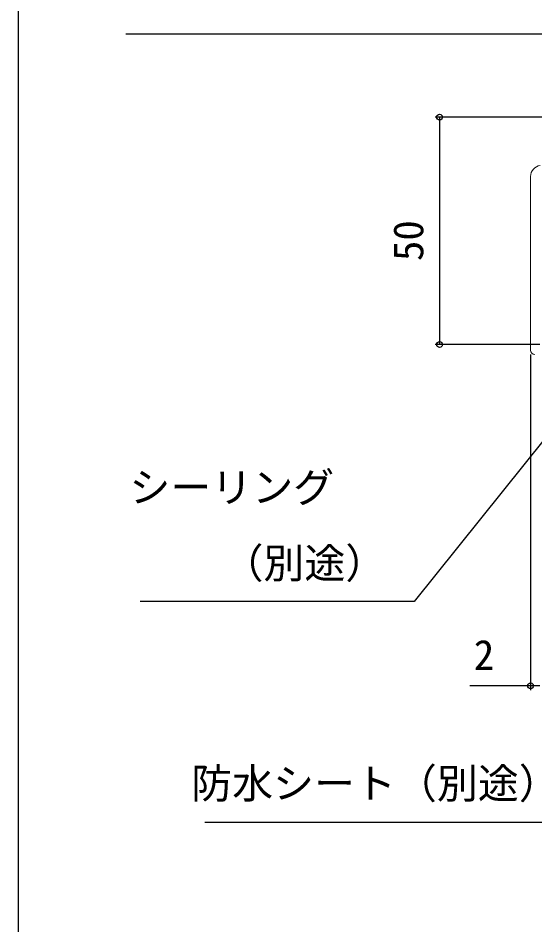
# Model space of a CAD drawing. Units: millimetres, scale not verified. Extents: x -525 to 525, y -783 to 779.
# Drawn here: x -525 to -411.4, y -183.2 to 16.1 of the extents above; entities that cross this region are included whole.
import ezdxf
from ezdxf.enums import TextEntityAlignment as Align

# ---------------------------------------------------------------- set-up
doc = ezdxf.new("R2010")
doc.units = ezdxf.units.MM
doc.header["$LTSCALE"] = 4
doc.layers.add('0-5_YKK_13', color=4, linetype='Continuous', lineweight=18)
doc.layers.add('0-7_YKK_D', color=6, linetype='Continuous')
doc.layers.add('0-8_YKK_ZWAK', color=7, linetype='Continuous')
doc.styles.add('ＭＳ ゴシック', font='')
doc.styles.get('ＭＳ ゴシック').set_extended_font_data('MS Gothic')

msp = doc.modelspace()

# ---------------------------------------------------------------- linework, layer by layer
at = {"layer": '0-5_YKK_13', "color": 6}
msp.add_line((-412.377, -56.886), (-412.377, -18.765), dxfattribs=at)
for centre, radius, start, end in [((-409.877, -18.765), 2.5, 98.5, 180), ((-411.377, -56.886), 1, 180, 266.5)]:
    msp.add_arc(centre, radius, start, end, dxfattribs=at)
at = {"layer": '0-7_YKK_D'}
for p, q in [((-325.877, -5.674), (-433.377, -5.674)), ((-432.377, -5.674), (-432.377, -55.674)), ((-410.377, -55.674), (-433.377, -55.674)), ((-412.377, -57.886), (-412.377, -131.674)), ((-412.377, -130.674), (-425.693, -130.674)), ((-410.377, -130.674), (-412.377, -130.674))]:
    msp.add_line(p, q, dxfattribs=at)
for points in [[(-325.377, -16.49), (-327.768, -15.605), (-403.817, 12.538), (-501.356, 12.538)], [(-378.377, -37.813), (-379.971, -39.803), (-437.928, -112.192), (-498.188, -112.192)], [(-346.507, -70.748), (-347.527, -73.085), (-385.797, -160.759), (-484, -160.759)]]:
    msp.add_lwpolyline(points, dxfattribs=at)
for centre in [(-432.377, -5.674), (-432.377, -55.674), (-412.377, -130.674)]:
    msp.add_circle(centre, 0.637, dxfattribs=at)
at = {"layer": '0-8_YKK_ZWAK'}
msp.add_line((-525, 747.1), (-525, -782.9), dxfattribs=at)

# ---------------------------------------------------------------- texts
at = {"layer": '0-7_YKK_D', "style": 'ＭＳ ゴシック'}
msp.add_text('50', height=6.598, rotation=90, dxfattribs=at).set_placement((-433.977, -37.322), align=Align.BOTTOM_LEFT)
for s, p in [('シーリング', (-500.545, -92.326)), ('（別途）', (-480.09, -109.014)), ('2', (-424.858, -129.174)), ('防水シート（別途）', (-486.97, -157.427))]:
    msp.add_text(s, height=6.598, dxfattribs=at).set_placement(p, align=Align.BOTTOM_LEFT)

doc.saveas('drawing.dxf')
